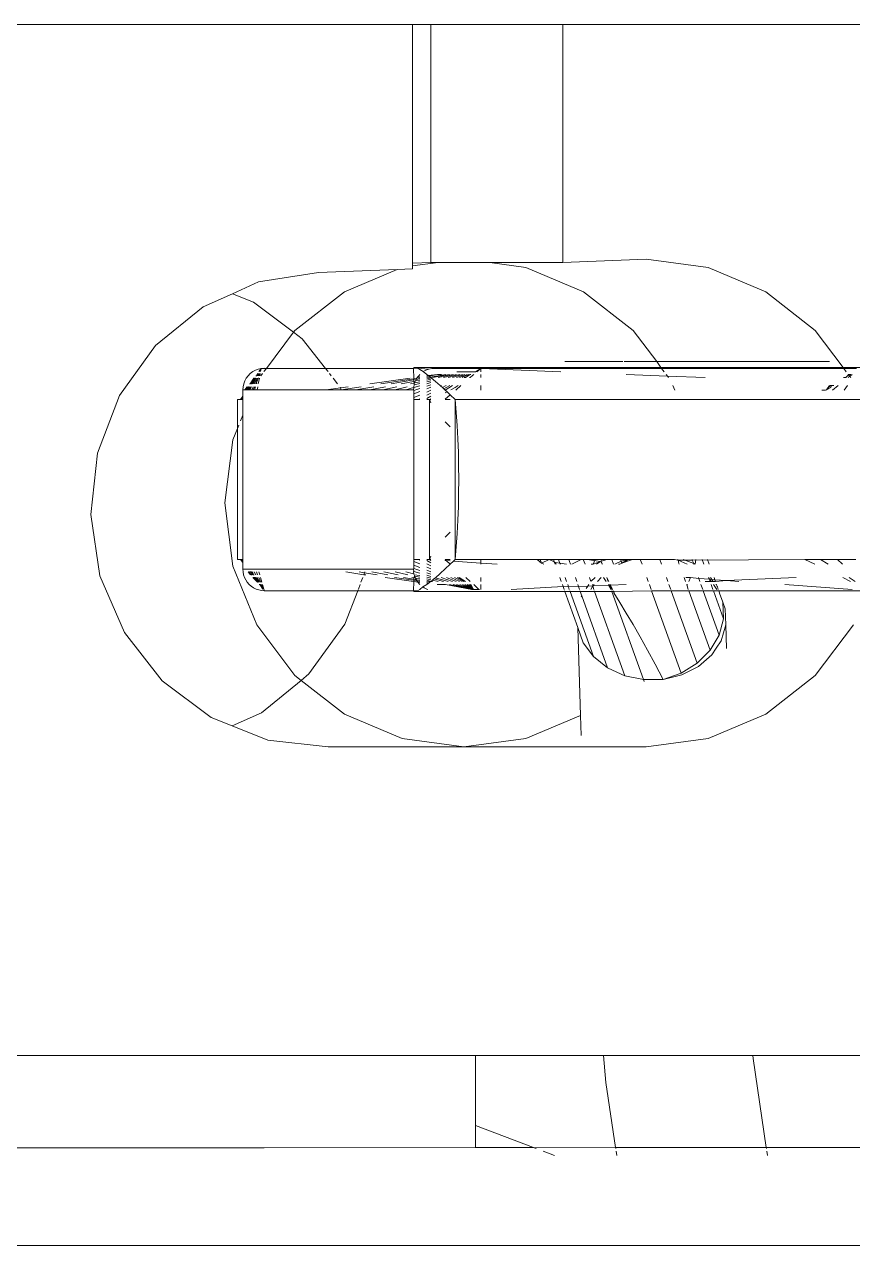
# Model space of a CAD drawing. Header units: millimetres. Extents: x 1448174 to 1599581, y -224422 to -106989.
# Drawn here: x 1481814 to 1481870.5, y -124689.7 to -124606.4 of the extents above; entities that cross this region are included whole.
import ezdxf

# ---------------------------------------------------------------- set-up
doc = ezdxf.new("R2010")
doc.units = ezdxf.units.MM
doc.header["$LTSCALE"] = 600
doc.header["$MEASUREMENT"] = 0
doc.layers.add('furniture', color=30, linetype='Continuous', lineweight=9)

msp = doc.modelspace()

# ---------------------------------------------------------------- linework, layer by layer
at = {"layer": 'furniture'}
for p, q in [((1481840.4573, -124606.358), (1481785.6387, -124606.358)), ((1481840.4573, -124606.358), (1481841.7094, -124606.358)), ((1481840.4573, -124622.6601), (1481840.4573, -124606.358)), ((1481841.7094, -124622.6082), (1481841.7094, -124606.358)), ((1481850.7017, -124606.358), (1481841.7094, -124606.358)), ((1481850.7017, -124622.6082), (1481850.7017, -124606.358)), ((1481850.7017, -124606.358), (1481894.6557, -124606.358)), ((1481840.4573, -124622.6601), (1481841.7094, -124622.6082)), ((1481840.4573, -124622.8429), (1481842.2051, -124622.6082)), ((1481840.4573, -124622.8429), (1481840.4573, -124622.6601)), ((1481842.2051, -124622.6082), (1481841.7094, -124622.6082)), ((1481845.7177, -124622.6082), (1481842.2051, -124622.6082)), ((1481845.7177, -124622.6082), (1481848.1852, -124622.9395)), ((1481850.7017, -124622.6082), (1481845.7177, -124622.6082)), ((1481850.7017, -124622.6082), (1481856.3919, -124622.3724)), ((1481856.3919, -124622.3724), (1481860.6157, -124622.9395)), ((1481829.9518, -124623.9353), (1481834.047, -124623.2984)), ((1481834.047, -124623.2984), (1481839.4146, -124623.076)), ((1481835.8017, -124624.6021), (1481839.4146, -124623.076)), ((1481839.4146, -124623.076), (1481840.4573, -124623.0328)), ((1481840.4573, -124623.0328), (1481840.4573, -124622.8429)), ((1481848.1852, -124622.9395), (1481852.1211, -124624.6021)), ((1481860.6157, -124622.9395), (1481864.5516, -124624.6021)), ((1481828.167, -124624.7331), (1481829.9518, -124623.9353)), ((1481826.1577, -124625.6313), (1481828.167, -124624.7331)), ((1481828.167, -124624.7331), (1481829.5926, -124625.3008)), ((1481832.4218, -124627.247), (1481835.8017, -124624.6021)), ((1481852.1211, -124624.6021), (1481855.501, -124627.247)), ((1481864.5516, -124624.6021), (1481867.9315, -124627.247)), ((1481822.9234, -124628.271), (1481826.1577, -124625.6313)), ((1481829.5926, -124625.3008), (1481832.3374, -124627.3592)), ((1481830.479, -124629.829), (1481832.3374, -124627.3592)), ((1481832.3374, -124627.3592), (1481832.4218, -124627.247)), ((1481832.3374, -124627.3592), (1481832.93, -124627.8036)), ((1481855.501, -124627.247), (1481857.1099, -124629.3535)), ((1481867.9315, -124627.247), (1481869.8316, -124629.7722)), ((1481820.4692, -124631.6745), (1481822.9234, -124628.271)), ((1481832.93, -124627.8036), (1481834.519, -124629.8285)), ((1481829.3837, -124630.179), (1481829.2361, -124630.3279)), ((1481829.5508, -124630.0526), (1481829.3837, -124630.179)), ((1481829.734, -124629.9512), (1481829.5508, -124630.0526)), ((1481829.9298, -124629.8769), (1481829.734, -124629.9512)), ((1481829.8049, -124630.3278), (1481829.9293, -124630.179)), ((1481829.8049, -124630.3278), (1481829.8944, -124630.179)), ((1481829.8049, -124630.3278), (1481829.867, -124630.179)), ((1481829.8416, -124630.3278), (1481829.9293, -124630.179)), ((1481829.9162, -124630.3278), (1481829.9815, -124630.179)), ((1481830.1341, -124629.8312), (1481829.9298, -124629.8769)), ((1481829.9641, -124630.0526), (1481830.1341, -124629.8312)), ((1481829.9736, -124630.3278), (1481830.0217, -124630.179)), ((1481830.0037, -124630.0526), (1481830.1341, -124629.8312)), ((1481830.037, -124630.0526), (1481830.1341, -124629.8312)), ((1481830.0665, -124630.179), (1481830.0375, -124630.3278)), ((1481830.1341, -124629.8312), (1481830.091, -124630.0526)), ((1481830.1037, -124630.3278), (1481830.2157, -124630.179)), ((1481830.1341, -124629.8312), (1481830.3428, -124629.8149)), ((1481830.479, -124629.829), (1481830.1341, -124629.8312)), ((1481830.3108, -124630.0526), (1481830.479, -124629.829)), ((1481830.3428, -124629.8149), (1481830.5517, -124629.8285)), ((1481830.5517, -124629.8285), (1481830.479, -124629.829)), ((1481830.5517, -124629.8285), (1481834.519, -124629.8285)), ((1481834.519, -124629.8285), (1481840.5152, -124629.8285)), ((1481834.519, -124629.8285), (1481834.6947, -124630.0524)), ((1481834.7939, -124630.1788), (1481834.9107, -124630.3277)), ((1481840.5152, -124629.8285), (1481840.5486, -124629.7755)), ((1481840.5152, -124629.8285), (1481840.5486, -124630.5296)), ((1481840.5486, -124629.7755), (1481840.6326, -124629.7723)), ((1481840.7651, -124629.8187), (1481840.5486, -124629.8285)), ((1481857.4011, -124629.7722), (1481840.6326, -124629.7723)), ((1481840.6326, -124629.7723), (1481840.7651, -124629.8187)), ((1481840.7651, -124629.8187), (1481840.9432, -124629.9137)), ((1481841.5659, -124629.8765), (1481840.7651, -124629.8187)), ((1481840.9432, -124629.9137), (1481841.1869, -124630.0522)), ((1481841.3702, -124629.9508), (1481841.1869, -124630.0522)), ((1481841.1869, -124630.0522), (1481841.4188, -124630.2394)), ((1481841.5659, -124629.8765), (1481841.3702, -124629.9508)), ((1481841.7702, -124629.8308), (1481841.5659, -124629.8765)), ((1481841.7702, -124629.8308), (1481845.1109, -124629.8284)), ((1481844.7382, -124630.0549), (1481843.477, -124630.0549)), ((1481844.7382, -124630.0549), (1481845.1109, -124629.8284)), ((1481845.1109, -124629.8284), (1481844.848, -124630.0549)), ((1481845.1109, -124629.8284), (1481845.1109, -124630.0549)), ((1481845.1629, -124629.8306), (1481845.1109, -124629.8284)), ((1481845.1629, -124629.8306), (1481857.4433, -124629.8284)), ((1481850.5735, -124630.0549), (1481845.1629, -124629.8306)), ((1481854.7905, -124629.3535), (1481850.8483, -124629.3536)), ((1481854.8922, -124629.3536), (1481857.1099, -124629.3535)), ((1481857.1099, -124629.3535), (1481857.4011, -124629.7722)), ((1481857.1099, -124629.3535), (1481868.9027, -124629.3535)), ((1481857.4011, -124629.7722), (1481857.4433, -124629.8284)), ((1481869.8316, -124629.7722), (1481857.4011, -124629.7722)), ((1481857.4433, -124629.8284), (1481869.8738, -124629.8283)), ((1481857.4433, -124629.8284), (1481857.6137, -124630.0549)), ((1481883.0951, -124629.7378), (1481869.8316, -124629.7722)), ((1481869.8316, -124629.7722), (1481869.8738, -124629.8283)), ((1481869.8738, -124629.8283), (1481870.7352, -124629.8283)), ((1481869.8738, -124629.8283), (1481870.0442, -124630.0548)), ((1481828.9383, -124630.8773), (1481828.894, -124631.0824)), ((1481829.0112, -124630.6806), (1481828.9383, -124630.8773)), ((1481829.1111, -124630.4962), (1481829.0112, -124630.6806)), ((1481829.2361, -124630.3279), (1481829.1111, -124630.4962)), ((1481829.3306, -124630.8773), (1481829.3831, -124630.8773)), ((1481829.3831, -124630.8773), (1481829.6567, -124630.4962)), ((1481829.3831, -124630.8773), (1481829.6234, -124630.4962)), ((1481829.413, -124630.8773), (1481829.6933, -124630.4962)), ((1481829.4407, -124630.8773), (1481829.6933, -124630.4962)), ((1481829.4819, -124630.8773), (1481829.6933, -124630.4962)), ((1481829.518, -124630.8773), (1481829.7425, -124630.4962)), ((1481829.5697, -124630.8773), (1481829.7754, -124630.4962)), ((1481829.6751, -124630.8773), (1481829.8423, -124630.4962)), ((1481829.6933, -124630.4962), (1481829.7425, -124630.4962)), ((1481829.7526, -124630.3278), (1481829.8049, -124630.3278)), ((1481829.7538, -124630.8773), (1481829.8283, -124630.6938)), ((1481829.7961, -124630.8773), (1481829.8283, -124630.6938)), ((1481829.8283, -124630.6938), (1481829.8757, -124630.6308)), ((1481829.8757, -124630.6308), (1481829.9192, -124630.4962)), ((1481829.9192, -124630.4962), (1481829.977, -124630.4962)), ((1481830.0048, -124630.4962), (1481829.9306, -124630.8773)), ((1481835.0428, -124630.496), (1481835.3419, -124630.8771)), ((1481837.5469, -124630.877), (1481840.2968, -124630.4958)), ((1481838.2884, -124630.877), (1481840.5152, -124630.5347)), ((1481839.0009, -124630.8769), (1481840.5152, -124630.6171)), ((1481839.6784, -124630.8769), (1481840.5152, -124630.7154)), ((1481840.3151, -124630.8769), (1481840.5152, -124630.8332)), ((1481840.5486, -124630.5296), (1481840.5152, -124630.6171)), ((1481840.5152, -124630.6171), (1481840.5486, -124630.709)), ((1481840.5555, -124630.9642), (1481840.5301, -124631.082)), ((1481840.5486, -124630.5296), (1481840.7472, -124630.4958)), ((1481840.5486, -124630.6113), (1481840.6985, -124630.5856)), ((1481840.5486, -124630.709), (1481840.6473, -124630.6802)), ((1481840.5486, -124630.709), (1481840.5972, -124630.8152)), ((1481840.5486, -124630.8258), (1481840.5972, -124630.8152)), ((1481840.5555, -124630.9642), (1481840.9432, -124630.8675)), ((1481840.5744, -124630.8769), (1481840.5555, -124630.9642)), ((1481840.5972, -124630.8152), (1481840.5744, -124630.8769)), ((1481840.6473, -124630.6802), (1481840.5972, -124630.8152)), ((1481840.5972, -124630.8152), (1481840.9432, -124630.7396)), ((1481840.6985, -124630.5856), (1481840.6473, -124630.6802)), ((1481840.6473, -124630.6802), (1481840.9432, -124630.6328)), ((1481840.7472, -124630.4958), (1481840.6985, -124630.5856)), ((1481840.6985, -124630.5856), (1481840.9432, -124630.5436)), ((1481840.7989, -124630.4262), (1481840.7472, -124630.4958)), ((1481840.7472, -124630.4958), (1481840.9432, -124630.469)), ((1481840.8722, -124630.3275), (1481840.7989, -124630.4262)), ((1481840.7989, -124630.4262), (1481840.9432, -124630.4062)), ((1481840.9432, -124630.2559), (1481840.8722, -124630.3275)), ((1481841.4188, -124630.2394), (1481841.5288, -124630.325)), ((1481841.4188, -124630.3402), (1481841.5288, -124630.325)), ((1481841.4188, -124630.3959), (1481841.5867, -124630.3701)), ((1481841.4188, -124630.462), (1481841.6531, -124630.4218)), ((1481841.4188, -124630.541), (1481841.7281, -124630.4813)), ((1481841.4188, -124630.6356), (1481841.7056, -124630.5729)), ((1481841.4188, -124630.7489), (1481841.7056, -124630.6774)), ((1481841.4188, -124630.8844), (1481841.7056, -124630.8023)), ((1481841.4189, -124631.0449), (1481841.7056, -124630.9504)), ((1481841.5288, -124630.325), (1481842.1466, -124630.2394)), ((1481841.5288, -124630.325), (1481841.5867, -124630.3701)), ((1481841.5867, -124630.3701), (1481842.1466, -124630.2394)), ((1481841.5867, -124630.3701), (1481841.6531, -124630.4218)), ((1481841.6531, -124630.4218), (1481842.7163, -124630.2394)), ((1481841.6531, -124630.4218), (1481841.7056, -124630.4627)), ((1481841.7056, -124630.4627), (1481841.7281, -124630.4813)), ((1481841.7281, -124630.4813), (1481842.0166, -124630.7199)), ((1481841.8245, -124630.4627), (1481842.9818, -124630.2394)), ((1481842.0166, -124630.7199), (1481842.3446, -124631.0051)), ((1481842.1466, -124630.2394), (1481842.4371, -124630.2394)), ((1481842.2096, -124630.4627), (1481843.2313, -124630.2394)), ((1481842.3446, -124631.0379), (1481842.4196, -124631.0051)), ((1481842.3446, -124631.0051), (1481842.4881, -124631.1354)), ((1481842.4881, -124631.1354), (1481842.7496, -124631.0051)), ((1481842.5669, -124630.4627), (1481843.4627, -124630.2394)), ((1481842.5948, -124631.2324), (1481843.0021, -124631.0051)), ((1481842.6775, -124631.3075), (1481843.175, -124631.0051)), ((1481842.8932, -124630.4627), (1481843.6741, -124630.2394)), ((1481843.1858, -124630.4627), (1481843.8637, -124630.2394)), ((1481843.5627, -124631.0051), (1481843.3657, -124631.1293)), ((1481843.395, -124631.3119), (1481843.7498, -124631.0051)), ((1481843.4422, -124630.4627), (1481844.0298, -124630.2394)), ((1481843.6602, -124630.4627), (1481844.1711, -124630.2394)), ((1481843.8381, -124630.4627), (1481844.2863, -124630.2394)), ((1481843.9742, -124630.4627), (1481844.0674, -124630.4627)), ((1481844.0674, -124630.4627), (1481844.3745, -124630.2394)), ((1481844.3772, -124630.4627), (1481844.3381, -124630.4627)), ((1481844.3745, -124630.2394), (1481844.4349, -124630.2394)), ((1481844.5319, -124630.3137), (1481844.3772, -124630.4627)), ((1481844.6232, -124630.2394), (1481844.5319, -124630.3137)), ((1481845.1109, -124630.2393), (1481845.1109, -124630.4627)), ((1481845.1109, -124631.0051), (1481845.1109, -124631.3118)), ((1481857.8404, -124630.3562), (1481855.0213, -124630.2393)), ((1481857.7525, -124630.2393), (1481857.8404, -124630.3562)), ((1481860.4083, -124630.4626), (1481857.8404, -124630.3562)), ((1481857.8404, -124630.3562), (1481857.9205, -124630.4626)), ((1481858.2209, -124631.0051), (1481858.3455, -124631.3118)), ((1481868.6971, -124631.3006), (1481868.9676, -124631.005)), ((1481868.6971, -124631.3006), (1481868.9043, -124631.005)), ((1481868.9676, -124631.005), (1481869.0244, -124631.005)), ((1481868.9901, -124631.1292), (1481869.0244, -124631.005)), ((1481869.0244, -124631.005), (1481869.187, -124631.005)), ((1481869.4867, -124631.005), (1481869.1002, -124631.3117)), ((1481869.8562, -124630.4626), (1481869.9624, -124630.4626)), ((1481869.8903, -124630.4626), (1481869.9624, -124630.4626)), ((1481870.1284, -124631.005), (1481869.9092, -124631.3117)), ((1481869.9624, -124630.4626), (1481870.0066, -124630.4626)), ((1481870.0066, -124630.4626), (1481870.1562, -124630.3136)), ((1481870.1562, -124630.3136), (1481870.183, -124630.2392)), ((1481870.2834, -124630.3727), (1481870.1701, -124630.4626)), ((1481870.3456, -124630.2392), (1481870.183, -124630.2392)), ((1481870.2834, -124630.3727), (1481870.183, -124630.2392)), ((1481870.4515, -124630.2392), (1481870.2834, -124630.3727)), ((1481870.2834, -124630.3727), (1481870.351, -124630.4626)), ((1481818.9624, -124635.6097), (1481820.4692, -124631.6745)), ((1481828.7216, -124631.962), (1481828.8791, -124631.7244)), ((1481828.8055, -124631.9621), (1481828.8791, -124631.844)), ((1481828.894, -124631.0824), (1481828.8791, -124631.2917)), ((1481828.8791, -124631.2917), (1481829.0123, -124631.2917)), ((1481828.8791, -124631.2917), (1481828.8791, -124631.5367)), ((1481828.8791, -124631.5367), (1481828.8791, -124631.4974)), ((1481828.8791, -124631.7244), (1481828.8791, -124631.5367)), ((1481828.8791, -124631.7244), (1481828.8791, -124631.844)), ((1481828.8791, -124631.844), (1481828.8791, -124631.962)), ((1481829.0123, -124631.2917), (1481829.1731, -124631.0824)), ((1481829.0123, -124631.2917), (1481829.0855, -124631.2917)), ((1481829.0855, -124631.2917), (1481829.2358, -124631.0824)), ((1481829.0855, -124631.2917), (1481829.1273, -124631.2917)), ((1481829.1273, -124631.2917), (1481829.2716, -124631.0824)), ((1481829.1273, -124631.2917), (1481829.166, -124631.2917)), ((1481829.166, -124631.2917), (1481829.3047, -124631.0824)), ((1481829.166, -124631.2917), (1481829.2235, -124631.2917)), ((1481829.2235, -124631.2917), (1481829.354, -124631.0824)), ((1481829.2235, -124631.2917), (1481829.2739, -124631.2917)), ((1481829.2739, -124631.2917), (1481829.3972, -124631.0824)), ((1481829.2739, -124631.2917), (1481829.3461, -124631.2917)), ((1481829.3461, -124631.2917), (1481829.4591, -124631.0824)), ((1481829.3461, -124631.2917), (1481829.4932, -124631.2917)), ((1481829.4932, -124631.2917), (1481829.5851, -124631.0824)), ((1481829.4932, -124631.2917), (1481829.5855, -124631.2917)), ((1481829.5855, -124631.2917), (1481829.6705, -124631.0824)), ((1481829.5855, -124631.2917), (1481829.6621, -124631.2917)), ((1481829.6621, -124631.2917), (1481829.7298, -124631.0824)), ((1481829.6621, -124631.2917), (1481829.85, -124631.2917)), ((1481829.8907, -124631.0824), (1481829.85, -124631.2917)), ((1481829.85, -124631.2917), (1481834.5567, -124631.2915)), ((1481834.5567, -124631.2915), (1481835.5389, -124631.1553)), ((1481834.5567, -124631.2915), (1481835.5913, -124631.2915)), ((1481835.5184, -124631.102), (1481835.5389, -124631.1553)), ((1481835.5389, -124631.1553), (1481836.0671, -124631.0821)), ((1481835.5389, -124631.1553), (1481835.5913, -124631.2915)), ((1481835.5913, -124631.2915), (1481836.9536, -124631.0821)), ((1481835.5913, -124631.2915), (1481836.5855, -124631.2914)), ((1481836.5855, -124631.2914), (1481837.8055, -124631.0821)), ((1481836.5855, -124631.2914), (1481837.5308, -124631.2914)), ((1481837.5308, -124631.2914), (1481838.6155, -124631.082)), ((1481837.5308, -124631.2914), (1481838.4192, -124631.2914)), ((1481838.4192, -124631.2914), (1481839.3768, -124631.082)), ((1481838.4192, -124631.2914), (1481839.2433, -124631.2913)), ((1481839.2433, -124631.2913), (1481840.083, -124631.082)), ((1481839.2433, -124631.2913), (1481839.996, -124631.2913)), ((1481839.996, -124631.2913), (1481840.5152, -124631.1428)), ((1481839.996, -124631.2913), (1481840.5152, -124631.2913)), ((1481840.5486, -124631.1333), (1481840.5152, -124631.2913)), ((1481840.5152, -124631.2913), (1481840.5486, -124631.3316)), ((1481840.5301, -124631.082), (1481840.5486, -124631.1333)), ((1481840.5486, -124631.1333), (1481840.9432, -124631.0204)), ((1481840.5486, -124631.3316), (1481840.9432, -124631.2016)), ((1481840.5486, -124631.3316), (1481840.5486, -124631.5625)), ((1481840.5486, -124631.5625), (1481840.9432, -124631.4126)), ((1481840.5486, -124631.5625), (1481840.5487, -124631.8232)), ((1481840.5487, -124631.8232), (1481840.9432, -124631.6507)), ((1481840.5487, -124631.8232), (1481840.5487, -124631.9621)), ((1481841.4189, -124631.2318), (1481841.7056, -124631.1228)), ((1481841.4189, -124631.4427), (1481841.7056, -124631.3173)), ((1481841.4189, -124631.6682), (1481841.7056, -124631.5253)), ((1481841.4189, -124631.8885), (1481841.7056, -124631.7285)), ((1481842.4881, -124631.1354), (1481842.5948, -124631.2324)), ((1481842.5948, -124631.2324), (1481842.6775, -124631.3075)), ((1481842.6775, -124631.3075), (1481842.8166, -124631.439)), ((1481842.7792, -124631.4592), (1481842.6823, -124631.5071)), ((1481842.6823, -124631.9281), (1481843.0226, -124631.6338)), ((1481842.8166, -124631.439), (1481842.7792, -124631.4592)), ((1481842.8166, -124631.439), (1481843.0226, -124631.6338)), ((1481843.0226, -124631.6338), (1481843.3557, -124631.9616)), ((1481843.3657, -124631.1293), (1481843.0727, -124631.3008)), ((1481868.3661, -124631.3117), (1481868.6353, -124631.3117)), ((1481868.6353, -124631.3117), (1481868.6971, -124631.3006)), ((1481868.6971, -124631.3006), (1481868.9901, -124631.1292)), ((1481828.7216, -124631.962), (1481828.5099, -124631.9621)), ((1481828.5099, -124631.9621), (1481828.5099, -124633.9398)), ((1481828.7216, -124631.962), (1481828.8055, -124631.9621)), ((1481828.8791, -124631.962), (1481828.8055, -124631.9621)), ((1481828.8791, -124631.962), (1481828.8791, -124633.0308)), ((1481840.8292, -124631.9621), (1481840.5487, -124631.9621)), ((1481840.5487, -124631.9621), (1481840.5487, -124642.8667)), ((1481840.8292, -124631.9621), (1481840.9432, -124631.9053)), ((1481840.9432, -124631.9621), (1481840.8292, -124631.9621)), ((1481841.6007, -124631.9621), (1481841.4189, -124631.9621)), ((1481841.6007, -124631.9621), (1481841.7056, -124631.8983)), ((1481841.6007, -124631.9621), (1481841.7056, -124631.9621)), ((1481841.6008, -124642.8667), (1481841.6007, -124631.9621)), ((1481841.6007, -124631.9621), (1481841.6949, -124632.1838)), ((1481842.6823, -124631.9621), (1481843.0219, -124631.9621)), ((1481843.3557, -124631.9616), (1481843.3553, -124642.8667)), ((1481897.272, -124631.9613), (1481843.3557, -124631.9616)), ((1481843.3557, -124631.9616), (1481843.4318, -124632.8426)), ((1481828.7216, -124633.4186), (1481828.8791, -124633.0308)), ((1481828.8791, -124633.0308), (1481828.8792, -124642.8667)), ((1481842.6823, -124633.4766), (1481842.9212, -124633.7256)), ((1481843.4318, -124632.8426), (1481843.4944, -124633.7387)), ((1481828.198, -124634.7076), (1481828.5099, -124633.9398)), ((1481828.5099, -124633.9398), (1481828.6043, -124633.7075)), ((1481828.5099, -124633.9398), (1481828.5099, -124642.8667)), ((1481842.9212, -124633.7256), (1481843.0219, -124633.8229)), ((1481843.4944, -124633.7387), (1481843.5433, -124634.6468)), ((1481827.6419, -124639.0151), (1481828.198, -124634.7076)), ((1481843.5433, -124634.6468), (1481843.5783, -124635.5641)), ((1481818.5057, -124639.8086), (1481818.9624, -124635.6097)), ((1481843.5783, -124635.5641), (1481843.5994, -124636.4875)), ((1481843.5994, -124636.4875), (1481843.6064, -124637.4139)), ((1481843.6064, -124637.4139), (1481843.5994, -124638.3403)), ((1481843.5994, -124638.3403), (1481843.5783, -124639.2637)), ((1481828.198, -124643.3225), (1481827.6419, -124639.0151)), ((1481843.5783, -124639.2637), (1481843.5433, -124640.181)), ((1481819.1301, -124643.9849), (1481818.5057, -124639.8086)), ((1481843.5433, -124640.181), (1481843.4944, -124641.0892)), ((1481842.9212, -124641.1032), (1481843.0219, -124641.006)), ((1481842.6823, -124641.3522), (1481842.9212, -124641.1032)), ((1481843.4944, -124641.0892), (1481843.4318, -124641.9852)), ((1481841.6008, -124642.8667), (1481841.695, -124642.645)), ((1481843.4318, -124641.9852), (1481843.3553, -124642.8667)), ((1481829.8283, -124647.3364), (1481828.198, -124643.3225)), ((1481828.7217, -124642.8667), (1481828.5099, -124642.8667)), ((1481828.8056, -124642.8667), (1481828.7217, -124642.8667)), ((1481828.8792, -124643.074), (1481828.7217, -124642.8667)), ((1481828.8792, -124642.8667), (1481828.8056, -124642.8667)), ((1481828.8792, -124642.9689), (1481828.8056, -124642.8667)), ((1481828.8792, -124642.9689), (1481828.8792, -124642.8667)), ((1481828.8792, -124643.074), (1481828.8792, -124642.9689)), ((1481828.8792, -124643.074), (1481828.8792, -124643.5329)), ((1481840.5487, -124643.4971), (1481840.5153, -124643.5325)), ((1481840.8293, -124642.8667), (1481840.5487, -124642.8667)), ((1481840.5487, -124642.8667), (1481840.5487, -124643.0056)), ((1481840.9433, -124643.1781), (1481840.5487, -124643.0056)), ((1481840.5487, -124643.0056), (1481840.5487, -124643.2662)), ((1481840.9433, -124643.4161), (1481840.5487, -124643.2662)), ((1481840.5487, -124643.2662), (1481840.5487, -124643.4971)), ((1481840.9433, -124643.6271), (1481840.5487, -124643.4971)), ((1481840.9432, -124642.8667), (1481840.8293, -124642.8667)), ((1481840.9432, -124642.9235), (1481840.8293, -124642.8667)), ((1481841.6008, -124642.8667), (1481841.4189, -124642.8667)), ((1481841.7057, -124643.1003), (1481841.4189, -124642.9403)), ((1481841.7057, -124643.3034), (1481841.4189, -124643.1605)), ((1481841.7057, -124643.5114), (1481841.4189, -124643.386)), ((1481841.7057, -124642.9305), (1481841.6008, -124642.8667)), ((1481841.7057, -124642.8742), (1481841.6008, -124642.8667)), ((1481843.0219, -124642.8663), (1481842.6824, -124642.8663)), ((1481842.6824, -124642.8998), (1481842.6824, -124642.9435)), ((1481842.7374, -124642.9474), (1481842.6824, -124642.9435)), ((1481843.0234, -124643.1947), (1481842.6824, -124643.516)), ((1481843.0219, -124642.9676), (1481842.7374, -124642.9474)), ((1481842.7374, -124642.9474), (1481843.0234, -124643.1947)), ((1481843.2372, -124642.9829), (1481843.0234, -124643.1947)), ((1481843.3553, -124642.8667), (1481843.2372, -124642.9829)), ((1481845.111, -124643.1159), (1481843.2372, -124642.9829)), ((1481845.111, -124642.8662), (1481843.3553, -124642.8667)), ((1481845.111, -124642.8662), (1481845.111, -124643.1159)), ((1481848.9458, -124642.8662), (1481845.111, -124642.8662)), ((1481846.2218, -124643.1947), (1481845.111, -124643.1159)), ((1481845.111, -124643.1159), (1481845.111, -124643.1947)), ((1481849.2572, -124643.1208), (1481848.9458, -124642.8662)), ((1481849.1658, -124642.8662), (1481848.9458, -124642.8662)), ((1481849.2572, -124643.1208), (1481849.1658, -124642.8662)), ((1481849.7713, -124642.8662), (1481849.1658, -124642.8662)), ((1481849.7713, -124642.8662), (1481849.2572, -124643.1208)), ((1481849.4199, -124643.1947), (1481849.2572, -124643.1208)), ((1481850.1136, -124643.0225), (1481849.7713, -124642.8662)), ((1481850.0606, -124642.8747), (1481849.7713, -124642.8662)), ((1481850.4202, -124642.8662), (1481850.0606, -124642.8747)), ((1481850.1136, -124643.0225), (1481850.0606, -124642.8747)), ((1481850.2108, -124643.0668), (1481850.1136, -124643.0225)), ((1481850.1755, -124643.1947), (1481850.1136, -124643.0225)), ((1481850.2108, -124643.0668), (1481850.2568, -124643.1947)), ((1481850.5108, -124643.1187), (1481850.2108, -124643.0668)), ((1481850.4641, -124643.0164), (1481850.4202, -124642.8662)), ((1481851.1171, -124642.8662), (1481850.4202, -124642.8662)), ((1481850.5108, -124643.1187), (1481850.4641, -124643.0164)), ((1481850.5381, -124643.1947), (1481850.5108, -124643.1187)), ((1481850.9502, -124643.1947), (1481850.5108, -124643.1187)), ((1481851.1547, -124643.0149), (1481851.1171, -124642.8662)), ((1481851.9516, -124642.8662), (1481851.1171, -124642.8662)), ((1481851.235, -124643.1947), (1481851.1547, -124643.0149)), ((1481851.3086, -124643.1947), (1481851.9516, -124642.8662)), ((1481852.1009, -124642.8662), (1481851.9516, -124642.8662)), ((1481852.2188, -124643.1947), (1481852.1009, -124642.8662)), ((1481852.3711, -124642.8662), (1481852.1009, -124642.8662)), ((1481853.2708, -124643.0171), (1481852.3711, -124642.8662)), ((1481853.3046, -124642.8662), (1481852.3711, -124642.8662)), ((1481852.7854, -124643.1833), (1481852.6432, -124643.1947)), ((1481852.9224, -124642.8662), (1481852.7854, -124643.1833)), ((1481853.2708, -124643.0171), (1481852.7854, -124643.1833)), ((1481853.2708, -124643.0171), (1481853.0024, -124643.1947)), ((1481853.3287, -124643.0269), (1481853.2708, -124643.0171)), ((1481853.3492, -124642.9903), (1481853.3046, -124642.8662)), ((1481853.7117, -124642.8662), (1481853.3046, -124642.8662)), ((1481853.3287, -124643.0269), (1481853.3492, -124642.9903)), ((1481853.389, -124643.1947), (1481853.3287, -124643.0269)), ((1481853.4226, -124643.1947), (1481853.3287, -124643.0269)), ((1481853.7117, -124642.8662), (1481853.3492, -124642.9903)), ((1481854.056, -124642.8662), (1481853.7117, -124642.8662)), ((1481854.1739, -124643.1947), (1481854.056, -124642.8662)), ((1481854.6456, -124642.8662), (1481854.056, -124642.8662)), ((1481854.6839, -124642.9859), (1481854.2473, -124643.1947)), ((1481854.595, -124643.1947), (1481854.5071, -124643.1947)), ((1481854.595, -124643.1947), (1481854.729, -124643.1117)), ((1481854.6839, -124642.9859), (1481854.6456, -124642.8662)), ((1481855.1702, -124642.8662), (1481854.6456, -124642.8662)), ((1481854.6839, -124642.9859), (1481855.1702, -124642.8662)), ((1481854.729, -124643.1117), (1481854.6839, -124642.9859)), ((1481854.729, -124643.1117), (1481855.4479, -124642.8662)), ((1481855.1702, -124642.8662), (1481854.729, -124643.1117)), ((1481855.4479, -124642.8662), (1481855.1702, -124642.8662)), ((1481855.9915, -124642.8662), (1481855.4479, -124642.8662)), ((1481856.1095, -124643.1947), (1481855.9915, -124642.8662)), ((1481857.3299, -124642.8662), (1481855.9915, -124642.8662)), ((1481857.4478, -124643.1947), (1481857.3299, -124642.8662)), ((1481858.3262, -124642.8662), (1481857.3299, -124642.8662)), ((1481858.3262, -124642.8662), (1481858.5801, -124642.9185)), ((1481858.5801, -124642.9185), (1481858.531, -124642.8662)), ((1481858.5801, -124642.9185), (1481859.183, -124643.1947)), ((1481858.6307, -124643.1438), (1481858.5801, -124642.9185)), ((1481859.5347, -124642.9263), (1481858.5801, -124642.9185)), ((1481858.649, -124643.1947), (1481858.6307, -124643.1438)), ((1481858.9054, -124642.8662), (1481859.6396, -124643.1517)), ((1481859.5347, -124642.9263), (1481859.5371, -124642.8662)), ((1481867.2251, -124642.8666), (1481859.5347, -124642.9263)), ((1481859.6396, -124643.1517), (1481859.5347, -124642.9263)), ((1481859.631, -124643.1947), (1481859.6396, -124643.1517)), ((1481859.6396, -124643.1517), (1481859.6976, -124643.1947)), ((1481859.7837, -124642.8662), (1481859.7413, -124643.1947)), ((1481860.3271, -124643.1947), (1481860.2091, -124642.8662)), ((1481860.6929, -124643.1947), (1481860.575, -124642.8662)), ((1481867.2251, -124642.8666), (1481868.2811, -124642.8666)), ((1481867.9066, -124643.1946), (1481867.2251, -124642.8666)), ((1481868.2811, -124642.8666), (1481868.8002, -124643.1946)), ((1481868.2811, -124642.8666), (1481869.4447, -124642.8666)), ((1481869.4447, -124642.8666), (1481869.7849, -124643.1946)), ((1481869.4447, -124642.8666), (1481870.7061, -124642.8666)), ((1481820.7933, -124647.8541), (1481819.1301, -124643.9849)), ((1481828.8792, -124643.5329), (1481840.5153, -124643.5325)), ((1481828.8792, -124643.5329), (1481828.8917, -124643.7244)), ((1481828.8917, -124643.7244), (1481828.9291, -124643.9126)), ((1481828.9291, -124643.9126), (1481828.9906, -124644.0944)), ((1481828.9906, -124644.0944), (1481829.0753, -124644.2665)), ((1481829.0753, -124644.2665), (1481829.1817, -124644.4261)), ((1481829.4085, -124643.9126), (1481829.2468, -124643.7244)), ((1481829.3397, -124643.7244), (1481829.2804, -124643.7244)), ((1481829.4372, -124643.9126), (1481829.3397, -124643.7244)), ((1481829.4236, -124643.7244), (1481829.3734, -124643.7244)), ((1481829.5592, -124643.9126), (1481829.4236, -124643.7244)), ((1481829.5165, -124643.9126), (1481829.4236, -124643.7244)), ((1481829.4877, -124643.9126), (1481829.4372, -124643.9126)), ((1481829.4676, -124643.7244), (1481829.5968, -124643.9126)), ((1481829.5968, -124643.9126), (1481829.5306, -124643.7244)), ((1481829.8648, -124644.4261), (1481829.5594, -124644.0944)), ((1481829.6307, -124644.0944), (1481829.5886, -124644.0944)), ((1481829.6505, -124643.9126), (1481829.5968, -124643.9126)), ((1481829.8648, -124644.4261), (1481829.6307, -124644.0944)), ((1481829.6902, -124644.0944), (1481829.6307, -124644.0944)), ((1481829.7598, -124643.9126), (1481829.6589, -124643.7244)), ((1481829.9292, -124644.4261), (1481829.6902, -124644.0944)), ((1481829.7215, -124644.0944), (1481829.9292, -124644.4261)), ((1481829.9774, -124644.4261), (1481829.7662, -124644.0944)), ((1481829.8855, -124643.9126), (1481829.8063, -124643.7244)), ((1481830.0351, -124644.4261), (1481829.8573, -124644.0944)), ((1481830.1015, -124644.4261), (1481829.9619, -124644.0944)), ((1481830.0252, -124643.9126), (1481829.9702, -124643.7244)), ((1481830.1752, -124644.4261), (1481830.0783, -124644.0944)), ((1481837.1326, -124643.9124), (1481835.9055, -124643.7242)), ((1481837.1826, -124643.7818), (1481836.8075, -124643.7241)), ((1481837.063, -124644.0941), (1481836.936, -124644.4259)), ((1481837.1826, -124643.7818), (1481837.1326, -124643.9124)), ((1481837.2633, -124643.9124), (1481837.1326, -124643.9124)), ((1481837.2047, -124643.7241), (1481837.1826, -124643.7818)), ((1481838.0322, -124643.9123), (1481837.1826, -124643.7818)), ((1481838.7712, -124643.9123), (1481837.6743, -124643.7241)), ((1481839.4739, -124643.9123), (1481838.4986, -124643.7241)), ((1481840.5153, -124644.3631), (1481838.5742, -124644.0941)), ((1481840.5153, -124644.2939), (1481839.2147, -124644.094)), ((1481840.1344, -124643.9123), (1481839.2734, -124643.724)), ((1481840.5153, -124644.2116), (1481839.8302, -124644.094)), ((1481840.5153, -124643.8544), (1481839.9921, -124643.724)), ((1481840.5153, -124644.1132), (1481840.4156, -124644.094)), ((1481840.5153, -124643.5325), (1481840.5487, -124643.6954)), ((1481840.5487, -124643.6954), (1481840.5278, -124643.724)), ((1481840.5278, -124643.724), (1481840.5487, -124643.8294)), ((1481840.9433, -124643.8083), (1481840.5487, -124643.6954)), ((1481840.5487, -124643.8294), (1481840.5487, -124643.8628)), ((1481840.5487, -124643.8628), (1481840.5652, -124643.9122)), ((1481840.5996, -124644.0139), (1481840.5487, -124644.1197)), ((1481840.6267, -124644.094), (1481840.5487, -124644.1197)), ((1481840.5487, -124644.1197), (1481840.5487, -124644.2173)), ((1481840.7114, -124644.2661), (1481840.5487, -124644.2173)), ((1481840.5487, -124644.2173), (1481840.5487, -124644.299)), ((1481840.7544, -124644.3307), (1481840.5487, -124644.299)), ((1481840.5487, -124644.299), (1481840.5487, -124644.3678)), ((1481840.5652, -124643.9122), (1481840.5996, -124644.0139)), ((1481840.9433, -124643.9611), (1481840.5652, -124643.9122)), ((1481840.9433, -124644.0891), (1481840.5996, -124644.0139)), ((1481840.5996, -124644.0139), (1481840.6267, -124644.094)), ((1481840.6267, -124644.094), (1481840.6489, -124644.139)), ((1481840.6489, -124644.139), (1481840.7114, -124644.2661)), ((1481840.9433, -124644.1958), (1481840.6489, -124644.139)), ((1481840.9433, -124644.285), (1481840.7114, -124644.2661)), ((1481840.7114, -124644.2661), (1481840.7544, -124644.3307)), ((1481840.9433, -124644.3597), (1481840.7544, -124644.3307)), ((1481840.8178, -124644.4257), (1481840.7544, -124644.3307)), ((1481841.7057, -124643.7059), (1481841.4189, -124643.5969)), ((1481841.7057, -124643.8783), (1481841.4189, -124643.7838)), ((1481841.7057, -124644.0263), (1481841.4189, -124643.9443)), ((1481841.7057, -124644.1512), (1481841.4189, -124644.0797)), ((1481841.7057, -124644.2557), (1481841.4189, -124644.1931)), ((1481841.7057, -124644.3652), (1481841.4189, -124644.2876)), ((1481841.8103, -124644.2786), (1481841.7057, -124644.3652)), ((1481841.9045, -124644.2008), (1481841.8103, -124644.2786)), ((1481842.2062, -124644.3652), (1481841.8103, -124644.2786)), ((1481842.0101, -124644.1134), (1481841.9045, -124644.2008)), ((1481842.5639, -124644.3652), (1481841.9045, -124644.2008)), ((1481842.3447, -124643.8227), (1481842.0101, -124644.1134)), ((1481842.8906, -124644.3651), (1481842.0101, -124644.1134)), ((1481842.6824, -124643.516), (1481842.3447, -124643.8227)), ((1481843.1835, -124644.3651), (1481842.4028, -124644.1079)), ((1481843.4402, -124644.3651), (1481842.7635, -124644.1079)), ((1481843.6585, -124644.3651), (1481843.0702, -124644.1079)), ((1481843.8366, -124644.3651), (1481843.3203, -124644.1079)), ((1481843.9728, -124644.3651), (1481843.5118, -124644.1079)), ((1481844.0662, -124644.3651), (1481843.643, -124644.1079)), ((1481844.0793, -124644.1079), (1481844.3767, -124644.3651)), ((1481845.111, -124644.1079), (1481845.111, -124644.3651)), ((1481850.599, -124644.3651), (1481850.5067, -124644.1079)), ((1481850.9583, -124644.3651), (1481850.8659, -124644.1079)), ((1481851.6552, -124644.3651), (1481851.5629, -124644.1079)), ((1481852.5201, -124644.1079), (1481852.5872, -124644.2946)), ((1481852.5872, -124644.2946), (1481852.6343, -124644.3519)), ((1481852.6343, -124644.3519), (1481852.913, -124644.1079)), ((1481853.0616, -124644.3651), (1481853.3179, -124644.1079)), ((1481853.665, -124644.3651), (1481853.4868, -124644.1079)), ((1481853.8092, -124644.3651), (1481853.7168, -124644.1079)), ((1481853.8521, -124644.3651), (1481853.7168, -124644.1079)), ((1481856.5296, -124644.3651), (1481856.4373, -124644.1079)), ((1481857.868, -124644.3651), (1481857.7757, -124644.1079)), ((1481859.0692, -124644.3651), (1481858.9768, -124644.1079)), ((1481859.4058, -124644.1079), (1481859.0874, -124644.1079)), ((1481859.4058, -124644.1079), (1481859.3013, -124644.3651)), ((1481859.9817, -124644.1713), (1481859.4058, -124644.1079)), ((1481859.9817, -124644.1713), (1481859.9589, -124644.1079)), ((1481860.0512, -124644.3651), (1481859.9817, -124644.1713)), ((1481860.7116, -124644.2203), (1481859.9817, -124644.1713)), ((1481860.7116, -124644.2203), (1481860.6549, -124644.1079)), ((1481860.6888, -124644.2021), (1481860.7116, -124644.2203)), ((1481860.7116, -124644.2203), (1481860.8177, -124644.3651)), ((1481860.7473, -124644.3651), (1481860.7116, -124644.2203)), ((1481860.8693, -124644.2343), (1481860.7116, -124644.2203)), ((1481860.7741, -124644.1079), (1481860.8693, -124644.2343)), ((1481861.0759, -124644.249), (1481860.8693, -124644.2343)), ((1481860.8693, -124644.2343), (1481860.9676, -124644.3651)), ((1481861.0759, -124644.249), (1481861.0252, -124644.1079)), ((1481861.8666, -124644.3051), (1481861.0759, -124644.249)), ((1481861.1176, -124644.3651), (1481861.0759, -124644.249)), ((1481861.8666, -124644.3051), (1481861.1176, -124644.3651)), ((1481866.6228, -124644.1078), (1481861.8666, -124644.3051)), ((1481862.7112, -124644.3651), (1481861.8666, -124644.3051)), ((1481870.3382, -124644.365), (1481869.8038, -124644.1078)), ((1481870.2454, -124644.1078), (1481870.6525, -124644.365)), ((1481829.1817, -124644.4261), (1481829.3079, -124644.5704)), ((1481829.3079, -124644.5704), (1481829.4519, -124644.697)), ((1481829.4519, -124644.697), (1481829.6111, -124644.8036)), ((1481829.6111, -124644.8036), (1481829.7828, -124644.8885)), ((1481829.7828, -124644.8885), (1481829.9641, -124644.9502)), ((1481829.9641, -124644.9502), (1481830.1519, -124644.9877)), ((1481830.0332, -124644.5704), (1481829.985, -124644.5704)), ((1481830.283, -124644.8885), (1481830.0332, -124644.5704)), ((1481830.2499, -124644.8885), (1481830.0332, -124644.5704)), ((1481830.283, -124644.8885), (1481830.0693, -124644.5704)), ((1481830.283, -124644.8885), (1481830.1125, -124644.5704)), ((1481830.3429, -124645.0002), (1481830.1519, -124644.9877)), ((1481830.283, -124644.8885), (1481830.1622, -124644.5704)), ((1481830.3103, -124644.8885), (1481830.2174, -124644.5704)), ((1481830.3429, -124645.0002), (1481830.3161, -124644.9502)), ((1481830.3429, -124645.0002), (1481836.7161, -124645)), ((1481836.7161, -124645), (1481835.8425, -124647.2817)), ((1481836.7353, -124644.95), (1481836.7161, -124645)), ((1481836.7161, -124645), (1481840.5153, -124644.9999)), ((1481836.8807, -124644.5702), (1481836.7589, -124644.8883)), ((1481840.5487, -124644.3678), (1481840.5153, -124644.9999)), ((1481840.5487, -124645.0524), (1481840.5153, -124644.9999)), ((1481840.8178, -124644.4257), (1481840.5487, -124644.3678)), ((1481840.5487, -124644.9999), (1481840.7827, -124644.9998)), ((1481840.6327, -124645.0556), (1481840.5487, -124645.0524)), ((1481840.7827, -124644.9998), (1481840.6327, -124645.0556)), ((1481840.6327, -124645.0556), (1481850.8435, -124645.0555)), ((1481840.9433, -124644.9142), (1481840.7827, -124644.9998)), ((1481840.9433, -124644.4224), (1481840.8178, -124644.4257)), ((1481840.8178, -124644.4257), (1481840.9433, -124644.5692)), ((1481841.1628, -124644.7467), (1481840.9433, -124644.9142)), ((1481841.4189, -124644.5885), (1481841.1628, -124644.7467)), ((1481841.1628, -124644.7467), (1481841.2472, -124644.8032)), ((1481841.2472, -124644.8032), (1481841.4189, -124644.8881)), ((1481841.6524, -124644.4067), (1481841.4189, -124644.3666)), ((1481841.586, -124644.4584), (1481841.4189, -124644.4328)), ((1481841.5281, -124644.5035), (1481841.4189, -124644.4884)), ((1481841.5281, -124644.5035), (1481841.4189, -124644.5885)), ((1481841.4189, -124644.8881), (1481841.4956, -124644.9142)), ((1481841.586, -124644.4584), (1481841.5281, -124644.5035)), ((1481841.6524, -124644.4067), (1481841.586, -124644.4584)), ((1481841.7057, -124644.3652), (1481841.6524, -124644.4067)), ((1481841.8206, -124644.3652), (1481841.7057, -124644.3652)), ((1481842.1413, -124644.5885), (1481842.712, -124644.5885)), ((1481844.4909, -124644.9142), (1481842.712, -124644.5885)), ((1481844.4909, -124644.9142), (1481842.978, -124644.5885)), ((1481844.4909, -124644.9142), (1481843.2279, -124644.5885)), ((1481844.4909, -124644.9142), (1481843.4598, -124644.5885)), ((1481844.4909, -124644.9142), (1481843.6716, -124644.5885)), ((1481844.4909, -124644.9142), (1481843.8615, -124644.5885)), ((1481844.4909, -124644.9142), (1481844.0279, -124644.5885)), ((1481844.4909, -124644.9142), (1481844.1694, -124644.5885)), ((1481844.5517, -124644.9142), (1481844.2848, -124644.5885)), ((1481844.6101, -124644.9142), (1481844.3732, -124644.5885)), ((1481844.6101, -124644.9142), (1481844.4337, -124644.5885)), ((1481844.5517, -124644.9142), (1481844.4909, -124644.9142)), ((1481844.6101, -124644.9142), (1481844.5517, -124644.9142)), ((1481844.9696, -124644.9142), (1481844.6101, -124644.9142)), ((1481844.635, -124644.5885), (1481844.9696, -124644.9142)), ((1481844.9696, -124644.9142), (1481845.0116, -124644.9142)), ((1481845.111, -124644.5885), (1481845.111, -124644.9142)), ((1481850.7241, -124644.723), (1481847.1832, -124644.9142)), ((1481850.6976, -124644.6395), (1481850.6792, -124644.5885)), ((1481850.7241, -124644.723), (1481850.6976, -124644.6395)), ((1481851.096, -124644.7488), (1481850.7241, -124644.723)), ((1481850.7928, -124644.9142), (1481850.7241, -124644.723)), ((1481850.8435, -124645.0555), (1481850.8269, -124645.0091)), ((1481850.8435, -124645.0555), (1481851.1962, -124645.0555)), ((1481851.7224, -124647.5036), (1481850.8435, -124645.0555)), ((1481851.096, -124644.7488), (1481851.0385, -124644.5885)), ((1481851.7683, -124644.724), (1481851.096, -124644.7488)), ((1481851.1455, -124644.9142), (1481851.096, -124644.7488)), ((1481851.1962, -124645.0555), (1481851.1796, -124645.0091)), ((1481851.1962, -124645.0555), (1481851.8873, -124645.0555)), ((1481851.1962, -124645.0555), (1481852.7926, -124649.5022)), ((1481851.7196, -124644.5885), (1481851.7683, -124644.724)), ((1481852.4083, -124644.6974), (1481851.7683, -124644.724)), ((1481851.8365, -124644.9142), (1481851.7683, -124644.724)), ((1481851.8873, -124645.0555), (1481851.8706, -124645.0091)), ((1481851.9921, -124645.3475), (1481851.8873, -124645.0555)), ((1481851.8873, -124645.0555), (1481852.8603, -124645.0555)), ((1481852.3013, -124644.8611), (1481852.4083, -124644.6974)), ((1481852.4083, -124644.6974), (1481852.4796, -124644.5885)), ((1481852.751, -124644.6768), (1481852.4083, -124644.6974)), ((1481852.6111, -124644.9142), (1481852.751, -124644.6768)), ((1481852.751, -124644.6768), (1481852.7192, -124644.5885)), ((1481852.751, -124644.6768), (1481852.839, -124644.5885)), ((1481853.847, -124644.6378), (1481852.751, -124644.6768)), ((1481852.751, -124644.6768), (1481852.8096, -124644.9142)), ((1481852.8437, -124645.0091), (1481852.8603, -124645.0555)), ((1481852.8603, -124645.0555), (1481854.057, -124645.0555)), ((1481852.8603, -124645.0555), (1481854.61, -124649.9291)), ((1481853.847, -124644.6378), (1481853.8186, -124644.5885)), ((1481853.9062, -124644.6353), (1481853.847, -124644.6378)), ((1481854.0063, -124644.9142), (1481853.847, -124644.6378)), ((1481853.9062, -124644.6353), (1481853.8894, -124644.5885)), ((1481853.9674, -124644.6328), (1481853.9062, -124644.6353)), ((1481854.0063, -124644.9142), (1481853.9062, -124644.6353)), ((1481854.0935, -124644.9142), (1481853.9062, -124644.6353)), ((1481853.9674, -124644.6328), (1481853.9476, -124644.5885)), ((1481855.036, -124644.5884), (1481853.9674, -124644.6328)), ((1481854.0935, -124644.9142), (1481853.9674, -124644.6328)), ((1481854.057, -124645.0555), (1481854.0404, -124645.0091)), ((1481854.057, -124645.0555), (1481856.2165, -124651.0701)), ((1481854.057, -124645.0555), (1481854.1738, -124645.0555)), ((1481854.1738, -124645.0555), (1481854.1162, -124645.0091)), ((1481854.1738, -124645.0555), (1481854.1474, -124645.0091)), ((1481854.1738, -124645.0555), (1481856.7608, -124645.0091)), ((1481854.2176, -124645.1327), (1481854.1738, -124645.0555)), ((1481854.1872, -124645.1491), (1481854.1738, -124645.0555)), ((1481854.5997, -124645.805), (1481854.1872, -124645.1491)), ((1481856.6098, -124644.5884), (1481856.7268, -124644.9141)), ((1481856.7608, -124645.0091), (1481858.0992, -124645.0091)), ((1481856.7608, -124645.0091), (1481858.7784, -124650.6289)), ((1481858.0651, -124644.9141), (1481857.9482, -124644.5884)), ((1481858.0992, -124645.0091), (1481859.3004, -124645.0091)), ((1481858.0992, -124645.0091), (1481859.8736, -124649.9513)), ((1481859.1781, -124644.6685), (1481859.1494, -124644.5884)), ((1481859.2106, -124644.5884), (1481859.1781, -124644.6685)), ((1481859.2663, -124644.9141), (1481859.1781, -124644.6685)), ((1481859.3004, -124645.0091), (1481860.2824, -124645.0091)), ((1481859.3004, -124645.0091), (1481860.7561, -124649.0638)), ((1481860.1314, -124644.5884), (1481860.2483, -124644.9141)), ((1481860.2824, -124645.0091), (1481860.9785, -124645.0091)), ((1481860.2824, -124645.0091), (1481861.3658, -124648.0268)), ((1481860.7473, -124644.3651), (1481860.4213, -124644.3651)), ((1481860.8177, -124644.3651), (1481860.7473, -124644.3651)), ((1481860.9676, -124644.3651), (1481860.8177, -124644.3651)), ((1481860.9444, -124644.9141), (1481860.8275, -124644.5884)), ((1481861.1176, -124644.3651), (1481860.9676, -124644.3651)), ((1481860.9785, -124645.0091), (1481861.3477, -124645.0091)), ((1481860.9785, -124645.0091), (1481861.6613, -124646.911)), ((1481860.9814, -124644.5884), (1481861.2202, -124644.9141)), ((1481861.1356, -124644.5884), (1481861.1978, -124644.5884)), ((1481861.2228, -124644.6706), (1481861.1978, -124644.5884)), ((1481861.2228, -124644.6706), (1481861.224, -124644.706)), ((1481861.2545, -124644.7466), (1481861.224, -124644.706)), ((1481861.2545, -124644.7466), (1481861.314, -124644.9141)), ((1481861.3477, -124645.0091), (1481871.4703, -124645.009)), ((1481861.3477, -124645.0091), (1481861.3641, -124645.0555)), ((1481861.3641, -124645.0555), (1481861.4054, -124645.1668)), ((1481861.4054, -124645.1668), (1481861.6253, -124645.7917)), ((1481870.4466, -124644.9141), (1481865.8579, -124644.5884)), ((1481851.968, -124645.4306), (1481851.9921, -124645.3475)), ((1481851.9921, -124645.3475), (1481853.7564, -124650.2619)), ((1481855.0351, -124646.5242), (1481854.5997, -124645.805)), ((1481861.6253, -124645.7917), (1481861.6613, -124646.911)), ((1481861.6253, -124645.7917), (1481861.7821, -124646.2285)), ((1481855.4932, -124647.3061), (1481855.0351, -124646.5242)), ((1481861.7821, -124646.2285), (1481861.8159, -124647.3416)), ((1481832.4218, -124650.7832), (1481829.8283, -124647.3364)), ((1481835.8425, -124647.2817), (1481833.3883, -124650.6851)), ((1481851.9223, -124653.512), (1481851.7224, -124647.5036)), ((1481852.0989, -124648.5522), (1481851.7224, -124647.5036)), ((1481855.9735, -124648.1502), (1481855.4932, -124647.3061)), ((1481861.6613, -124646.911), (1481861.3658, -124648.0268)), ((1481861.8159, -124647.3416), (1481861.5047, -124648.4136)), ((1481861.8734, -124648.953), (1481861.8159, -124647.3416)), ((1481870.525, -124647.3364), (1481867.9315, -124650.7832)), ((1481823.3817, -124651.1525), (1481820.7933, -124647.8541)), ((1481856.4759, -124649.056), (1481855.9735, -124648.1502)), ((1481861.3658, -124648.0268), (1481860.7561, -124649.0638)), ((1481861.5047, -124648.4136), (1481861.1761, -124648.9139)), ((1481852.7926, -124649.5022), (1481852.0989, -124648.5522)), ((1481856.4759, -124649.056), (1481857, -124650.0229)), ((1481860.7561, -124649.0638), (1481859.8736, -124649.9513)), ((1481861.1761, -124648.9139), (1481860.8697, -124649.3802)), ((1481853.7564, -124650.2619), (1481852.7926, -124649.5022)), ((1481854.61, -124649.9291), (1481854.9288, -124650.8039)), ((1481857, -124650.0229), (1481857.5453, -124651.0503)), ((1481859.8736, -124649.9513), (1481858.7784, -124650.6289)), ((1481859.954, -124650.1754), (1481858.8201, -124650.7451)), ((1481860.8697, -124649.3802), (1481859.954, -124650.1754)), ((1481832.8539, -124651.1213), (1481832.4218, -124650.7832)), ((1481833.3883, -124650.6851), (1481832.8539, -124651.1213)), ((1481853.8054, -124650.284), (1481853.7564, -124650.2619)), ((1481854.9288, -124650.8039), (1481853.8054, -124650.284)), ((1481856.2165, -124651.0701), (1481854.9288, -124650.8039)), ((1481858.7784, -124650.6289), (1481857.5453, -124651.0503)), ((1481858.8201, -124650.7451), (1481857.5453, -124651.0503)), ((1481867.9315, -124650.7832), (1481864.5516, -124653.428)), ((1481826.719, -124653.6553), (1481823.3817, -124651.1525)), ((1481832.8539, -124651.1213), (1481830.154, -124653.3248)), ((1481835.8017, -124653.428), (1481832.8539, -124651.1213)), ((1481857.5453, -124651.0503), (1481856.2165, -124651.0701)), ((1481856.2583, -124651.1869), (1481856.2165, -124651.0701)), ((1481830.154, -124653.3248), (1481828.1447, -124654.223)), ((1481839.7376, -124655.0906), (1481835.8017, -124653.428)), ((1481851.9223, -124653.512), (1481848.1852, -124655.0906)), ((1481851.9677, -124654.874), (1481851.9223, -124653.512)), ((1481864.5516, -124653.428), (1481860.6157, -124655.0906)), ((1481828.1447, -124654.223), (1481826.719, -124653.6553)), ((1481830.5779, -124655.1919), (1481828.1447, -124654.223)), ((1481843.9614, -124655.6577), (1481839.7376, -124655.0906)), ((1481848.1852, -124655.0906), (1481843.9614, -124655.6577)), ((1481860.6157, -124655.0906), (1481856.3919, -124655.6577)), ((1481834.6952, -124655.6577), (1481830.5779, -124655.1919)), ((1481834.6952, -124655.6577), (1481843.9614, -124655.6577)), ((1481856.3919, -124655.6577), (1481843.9614, -124655.6577)), ((1481844.7508, -124676.7162), (1481785.6387, -124676.7162)), ((1481844.752, -124681.5014), (1481844.7508, -124676.7162)), ((1481853.4779, -124676.7162), (1481844.7508, -124676.7162)), ((1481853.6444, -124678.5555), (1481853.4779, -124676.7162)), ((1481863.6685, -124676.7162), (1481853.4779, -124676.7162)), ((1481863.6878, -124676.9296), (1481863.6685, -124676.7162)), ((1481894.6557, -124676.7162), (1481863.6685, -124676.7162)), ((1481864.5867, -124683.0061), (1481863.6878, -124676.9296)), ((1481854.3028, -124683.0061), (1481853.6444, -124678.5555)), ((1481844.7524, -124683.0061), (1481844.752, -124681.5014)), ((1481848.7081, -124683.0061), (1481844.752, -124681.5014)), ((1481807.5782, -124683.0061), (1481830.3257, -124683.023)), ((1481830.3257, -124683.023), (1481844.7524, -124683.0061)), ((1481844.7524, -124683.0061), (1481848.7081, -124683.0061)), ((1481848.7526, -124683.023), (1481848.7081, -124683.0061)), ((1481848.7526, -124683.023), (1481854.3028, -124683.0061)), ((1481848.8924, -124683.0762), (1481848.7526, -124683.023)), ((1481850.1267, -124683.5456), (1481849.3679, -124683.257)), ((1481854.3132, -124683.0762), (1481854.3028, -124683.0061)), ((1481854.3028, -124683.0061), (1481864.5867, -124683.0061)), ((1481854.3826, -124683.5456), (1481854.3399, -124683.257)), ((1481864.5971, -124683.0762), (1481864.5867, -124683.0061)), ((1481864.5867, -124683.0061), (1481948.9334, -124683.023)), ((1481864.6665, -124683.5456), (1481864.6238, -124683.257)), ((1481727.7464, -124689.6909), (1482045.0698, -124689.6909))]:
    msp.add_line(p, q, dxfattribs=at)

doc.saveas('drawing.dxf')
